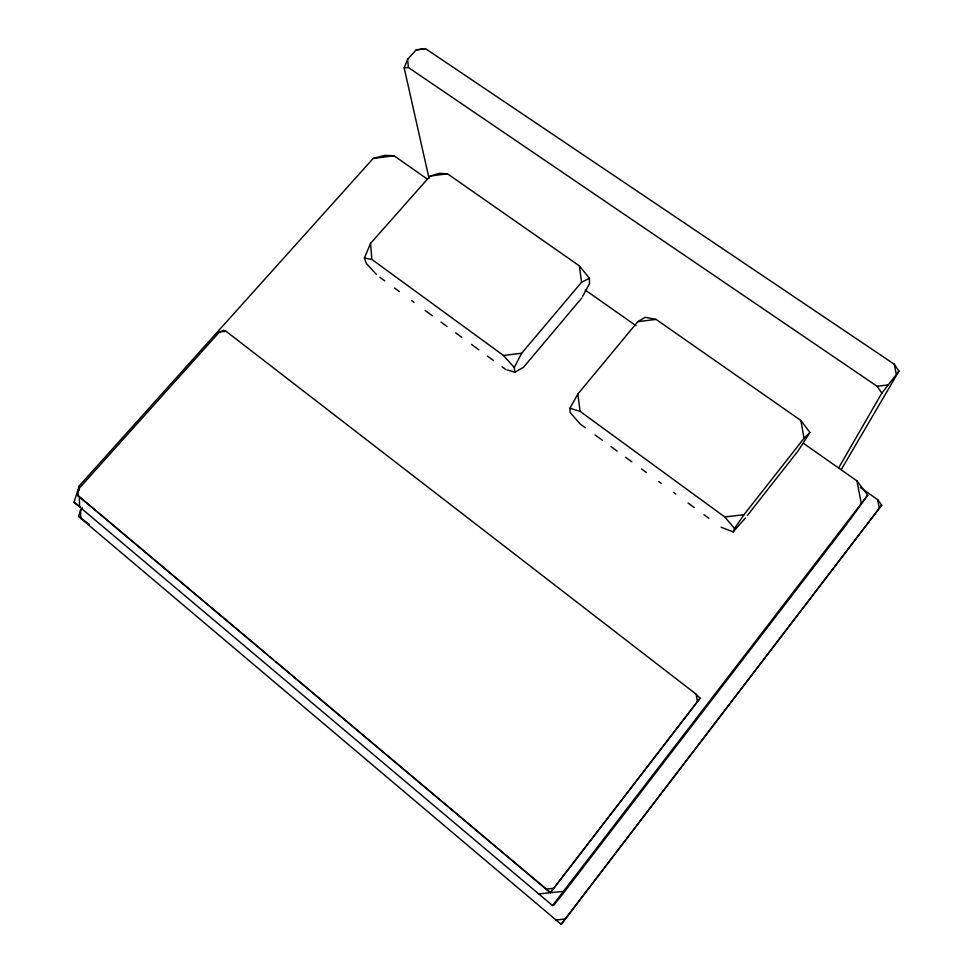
<?xml version="1.0" encoding="UTF-8"?>
<svg xmlns="http://www.w3.org/2000/svg" width="973" height="973" viewBox="0 0 973 973"><rect width="100%" height="100%" fill="white"/><g stroke="black" fill="none" stroke-linecap="round" stroke-linejoin="round"><path stroke-width="1.46" d="M847.179 523.596L564.535 891.694L553.759 905.267L552.53 905.535L74.033 502.226L79.166 486.001L373.158 158.465L384.846 155.364L394.029 155.716L427.536 179.263M860.29 487.461L877.682 499.684L881.72 505.109L561.178 924.35L80.735 518.39L78.606 516.383L80.577 510.241L82.608 507.979M721.139 527.269L733.204 531.854L734.518 528.473L743.98 514.705L804.051 438.251L809.937 432.462L800.864 420.458L656.094 319.399L645.233 317.295L637.826 321.674L577.853 394.041L569.935 408.222L570.117 412.54L580.382 424.179L585.284 427.755M429.02 178.339L404.172 67.867L407.602 59.329L416.14 49.915L425.505 48.65L894.272 364.218L898.967 371.102L841.329 469.448M376.393 274.398L366.31 263.44L364.401 258.04L370.518 243.445L430.163 176.052L439.297 173.303L447.483 173.79L579.373 265.86L589.468 278.314L589.48 283.63L582.511 296.68M809.937 432.462L798.322 450.56L747.252 515.629M581.805 297.981L523.45 367.332L514.912 372.16L514.255 367.539L521.662 353.235L581.574 282.231L589.468 278.314M78.254 495.962L78.144 489.516L219.448 332.012L223.705 330.382L225.931 331.197L696.254 694.284L700.061 698.237L550.377 892.655L76.575 494.454L267.514 654.756M838.629 467.904L881.854 393.08L898.967 371.102M803.601 443.408L856.97 480.893L867.697 495.196L848.042 522.44M550.377 892.655L700.061 698.237M552.53 905.535L867.697 495.196M561.178 924.35L881.72 505.109M745.391 517.989L733.204 531.854M416.14 49.915L425.505 48.65M373.158 158.465L394.029 155.716M430.163 176.052L447.483 173.79M219.448 332.012L225.931 331.197M637.826 321.674L656.094 319.399M364.401 258.04L371.893 259.45L503.503 355.486L521.662 353.235M404.172 67.867L408.417 67.526L877.087 386.257L887.644 384.967M569.935 408.222L580.103 411.384L724.776 516.955L743.98 514.705M546.035 889.115L553.54 888.325M538.227 893.98L563.014 891.377M555.765 920.008L565.204 919.023M507.067 369.886L514.912 372.16M585.162 289.978L636.05 325.724M379.847 277.281L384.736 280.869M394.515 288.032L399.404 291.608M411.628 300.56L414.072 302.36M425.079 310.411L432.413 315.787M440.976 322.051L447.081 326.527M455.644 332.802L461.749 337.278M471.528 344.442L478.874 349.818M487.424 356.082L493.542 360.557M502.092 366.821L505.765 369.509M595.075 434.931L602.421 440.307M610.983 446.583L617.101 451.071M625.675 457.346L631.793 461.822M641.584 468.998L646.473 472.586M658.721 481.55L661.166 483.35M673.401 492.314L675.858 494.102M688.093 503.065L694.211 507.553M704.002 514.717L708.903 518.305M78.606 516.383L89.419 524.423M74.033 502.226L79.822 506.653M269.837 656.702L273.316 659.633M275.651 661.591L550.475 892.667M503.503 355.486L514.255 367.539M724.776 516.955L734.518 528.473M877.087 386.257L881.854 393.08M223.705 330.382L224.483 331.586M894.272 364.218L896.242 373.936M877.682 499.684L879.312 508.198M856.97 480.893L861.19 503.199M800.864 420.458L804.051 438.251M696.254 694.284L697.325 701.582M579.373 265.86L581.574 282.231M577.853 394.041L580.103 411.384M407.602 59.329L408.417 67.526M370.518 243.445L371.893 259.45M80.577 510.241L80.735 518.39M79.166 486.001L79.251 490.258M79.372 497.373L79.555 507.322"/></g></svg>
